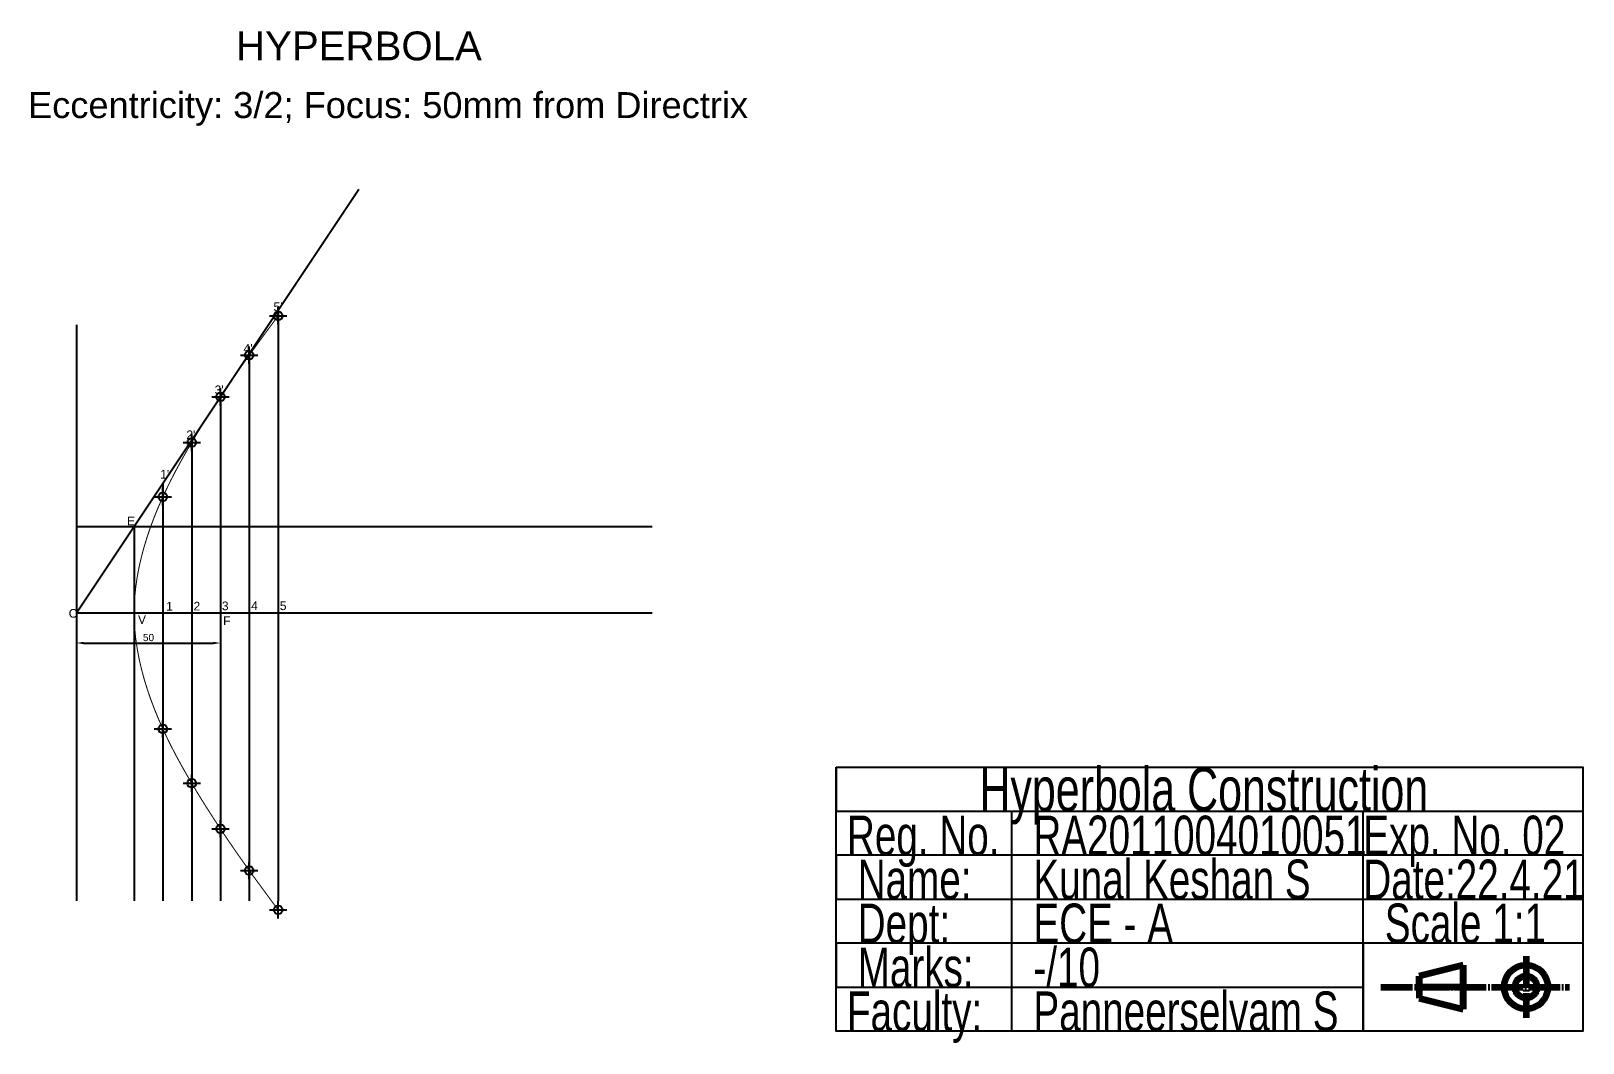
# Model space of a CAD drawing. Header units: millimetres. Extents: x 35 to 574, y 51 to 402.
import ezdxf

# ---------------------------------------------------------------- set-up
doc = ezdxf.new("R2010")
doc.units = ezdxf.units.MM
doc.header["$PDMODE"] = 34
doc.header["$PDSIZE"] = 3
doc.linetypes.add('JIS_08_11', pattern=[12.8, 11, -0.6, 0.6, -0.6])
doc.styles.get("Standard").update_dxf_attribs({"font": 'arial.ttf'})
doc.dimstyles.new('ISO-25', dxfattribs={"dimtxt": 2.5, "dimasz": 2.5, "dimexe": 1.25, "dimexo": 0.625, "dimtad": 1, "dimtxsty": 'Standard', "dimcen": 2.5, "dimadec": 0, "dimazin": 0, "dimtfac": 1, "dimtmove": 0, "dimatfit": 3, "dimfxl": 1, "dimarcsym": 0})

# ---------------------------------------------------------------- blocks, each defined once
blk = doc.blocks.new('*D1')
at = {"color": 0, "lineweight": -2, "transparency": 16777216}
for p, q in [((50.84, 199.46), (50.84, 188.36)), ((100.84, 199.46), (100.84, 188.36)), ((53.34, 189.61), (98.34, 189.61))]:
    blk.add_line(p, q, dxfattribs=at)
at = {"color": 0, "transparency": 16777216}
for points in [[(53.34, 190.03), (53.34, 189.2), (50.84, 189.61)], [(98.34, 190.03), (98.34, 189.2), (100.84, 189.61)]]:
    blk.add_solid(points, dxfattribs=at)
at = {"layer": 'Defpoints', "color": 0, "transparency": 16777216}
for p in [(50.84, 200.09), (100.84, 200.09), (100.84, 189.61)]:
    blk.add_point(p, dxfattribs=at)
at = {"color": 0, "transparency": 16777216, "insert": (75.84, 191.51), "char_height": 2.5, "attachment_point": 5}
blk.add_mtext('50', dxfattribs=at)

msp = doc.modelspace()

# ---------------------------------------------------------------- linework, layer by layer
for p, q in [((50.842, 200.087), (148.907, 347.184)), ((120.842, 305.087), (120.842, 100.087)), ((50.842, 300.087), (50.842, 100.087)), ((110.842, 290.087), (110.842, 100.087)), ((100.842, 275.087), (100.842, 100.087)), ((100.842, 275.087), (100.842, 100.087)), ((90.842, 260.087), (90.842, 100.087)), ((80.842, 245.087), (80.842, 100.087)), ((50.842, 230.087), (250.842, 230.087)), ((70.842, 230.087), (70.842, 100.087)), ((50.842, 200.087), (250.842, 200.087)), ((314.713, 146.472), (314.713, 131.214)), ((314.713, 131.214), (574.103, 131.214)), ((375.746, 54.923), (375.746, 131.214)), ((375.746, 131.214), (375.746, 131.214)), ((497.812, 54.923), (497.812, 131.214)), ((497.812, 131.214), (497.812, 131.214)), ((574.103, 131.214), (574.103, 131.214)), ((574.103, 131.214), (574.103, 115.956)), ((574.103, 115.956), (314.713, 115.956)), ((314.713, 115.956), (314.713, 115.956)), ((314.713, 115.956), (314.713, 100.698)), ((314.713, 100.698), (574.103, 100.698)), ((574.103, 100.698), (574.103, 100.698)), ((574.103, 85.44), (314.713, 85.44)), ((314.713, 85.44), (314.713, 85.44)), ((314.713, 85.44), (314.713, 70.181)), ((497.812, 85.44), (497.812, 54.923)), ((314.713, 70.181), (314.713, 70.181)), ((314.713, 70.181), (497.812, 70.181))]:
    msp.add_line(p, q)
at = {"linetype": 'JIS_08_11', "lineweight": 100}
for p, q in [((554.343, 80.862), (554.343, 59.501)), ((503.934, 70.181), (569.391, 70.181))]:
    msp.add_line(p, q, dxfattribs=at)
at = {"linetype": 'Continuous', "lineweight": 100}
for p, q in [((532.524, 77.81), (517.266, 73.996)), ((532.524, 70.181), (532.524, 77.81)), ((532.524, 77.81), (532.524, 62.552)), ((532.524, 62.552), (532.524, 77.81)), ((517.266, 70.181), (517.266, 73.996)), ((517.266, 73.996), (517.266, 66.367)), ((532.524, 70.181), (517.266, 70.181)), ((517.266, 66.367), (532.524, 62.552))]:
    msp.add_line(p, q, dxfattribs=at)
at = {"color": 242, "true_color": 0xcd2027, "const_width": 0.35}
msp.add_lwpolyline([(120.842, 303.164), (118.715, 300.294), (116.593, 297.422), (114.478, 294.543), (112.376, 291.656), (110.842, 289.53), (108.221, 285.847), (106.172, 282.921), (104.145, 279.98), (102.139, 277.025), (100.842, 275.087), (98.196, 271.064), (96.263, 268.058), (94.36, 265.034), (92.49, 261.992), (90.842, 259.248), (88.859, 255.852), (87.107, 252.747), (85.405, 249.612), (83.758, 246.442), (82.171, 243.232), (80.842, 240.398), (79.201, 236.673), (77.835, 233.325), (76.56, 229.935), (75.387, 226.509), (74.326, 223.051), (73.387, 219.566), (72.579, 216.056), (71.913, 212.527), (71.399, 208.984), (71.046, 205.429), (70.842, 200.087), (70.865, 198.305), (71.046, 194.744), (71.399, 191.19), (71.913, 187.646), (72.579, 184.118), (73.387, 180.608), (74.326, 177.122), (75.387, 173.664), (76.56, 170.238), (77.835, 166.849), (79.201, 163.5), (80.842, 159.776), (82.171, 156.941), (83.758, 153.731), (85.405, 150.562), (87.107, 147.427), (88.859, 144.322), (90.842, 140.926), (92.49, 138.181), (94.36, 135.14), (96.263, 132.116), (98.196, 129.11), (100.842, 125.087), (102.139, 123.149), (104.145, 120.193), (106.172, 117.253), (108.221, 114.327), (110.842, 110.644), (112.376, 108.518), (114.478, 105.631), (116.593, 102.752), (118.715, 99.879), (120.842, 97.009)], dxfattribs=at)
msp.add_lwpolyline([(314.713, 146.472), (574.103, 146.472), (574.103, 54.923), (314.713, 54.923)], close=True)
at = {"linetype": 'Continuous', "lineweight": 100}
for radius in [7.629, 3.815]:
    msp.add_circle((554.343, 70.181), radius, dxfattribs=at)
for p in [(120.842, 303.164), (110.842, 289.53), (100.842, 275.087), (90.842, 259.248), (80.842, 240.398), (80.842, 159.776), (90.842, 140.926), (100.842, 125.087), (110.842, 110.644), (120.842, 97.009)]:
    msp.add_point(p)

# ---------------------------------------------------------------- texts
for s, height, p in [('HYPERBOLA', 10, (106.239, 391.918)), ('Eccentricity: 3/2; Focus: 50mm from Directrix', 9, (34.005, 371.866)), ("5'", 3, (119.262, 304.853)), ("4'", 3, (108.851, 290.398)), ("3'", 3, (98.783, 276.022)), ("2'", 3, (88.985, 260.412)), ("1'", 3, (79.882, 246.715)), ('E', 3, (68.369, 230.461)), ('C', 3, (48.114, 198.417)), ('1', 3, (81.955, 200.872)), ('2', 3, (91.47, 200.917)), ('3', 3, (101.324, 201.008)), ('4', 3, (111.473, 201.053)), ('5', 3, (121.441, 201.053)), ('V', 3, (72.177, 196.26)), ('F', 3, (101.748, 195.868))]:
    msp.add_text(s, height=height).set_placement(p)
at = {"width": 0.7}
for s, height, p in [('            Hyperbola Construction', 15.25822, (314.713, 131.214)), (' Reg. No.', 13.7324, (314.713, 115.956)), ('  RA2011004010051', 13.73239, (375.746, 115.956)), ('  Kunal Keshan S', 13.73239, (375.746, 100.698)), ('  Dept:', 13.7324, (314.713, 85.44)), ('  ECE - A', 13.7324, (375.746, 85.44)), ('  Scale 1:1', 13.73239, (497.812, 85.44)), ('  Marks:', 13.7324, (314.713, 70.181)), ('  -/10', 13.7324, (375.746, 70.181)), (' Faculty:', 13.7324, (314.713, 54.923))]:
    msp.add_text(s, height=height, dxfattribs=at).set_placement(p)
at = {"linetype": 'Continuous', "lineweight": 100, "width": 0.7}
for s, height, p in [('Exp. No. 02', 13.73239, (497.812, 115.956)), ('  Name:', 13.7324, (314.713, 100.698)), ('Date:22.4.21', 13.73239, (497.812, 100.698)), ('  Panneerselvam S', 13.73239, (375.746, 54.923))]:
    msp.add_text(s, height=height, dxfattribs=at).set_placement(p)

# ---------------------------------------------------------------- dimensions: what is measured, and where the dimension line sits
dim = msp.add_linear_dim(base=(100.842, 189.612), p1=(50.842, 200.087), p2=(100.842, 200.087), dimstyle='ISO-25')
dim.commit()
dim.dimension.update_dxf_attribs({"geometry": '*D1', "text_midpoint": (75.842, 191.513)})

doc.saveas('drawing.dxf')
